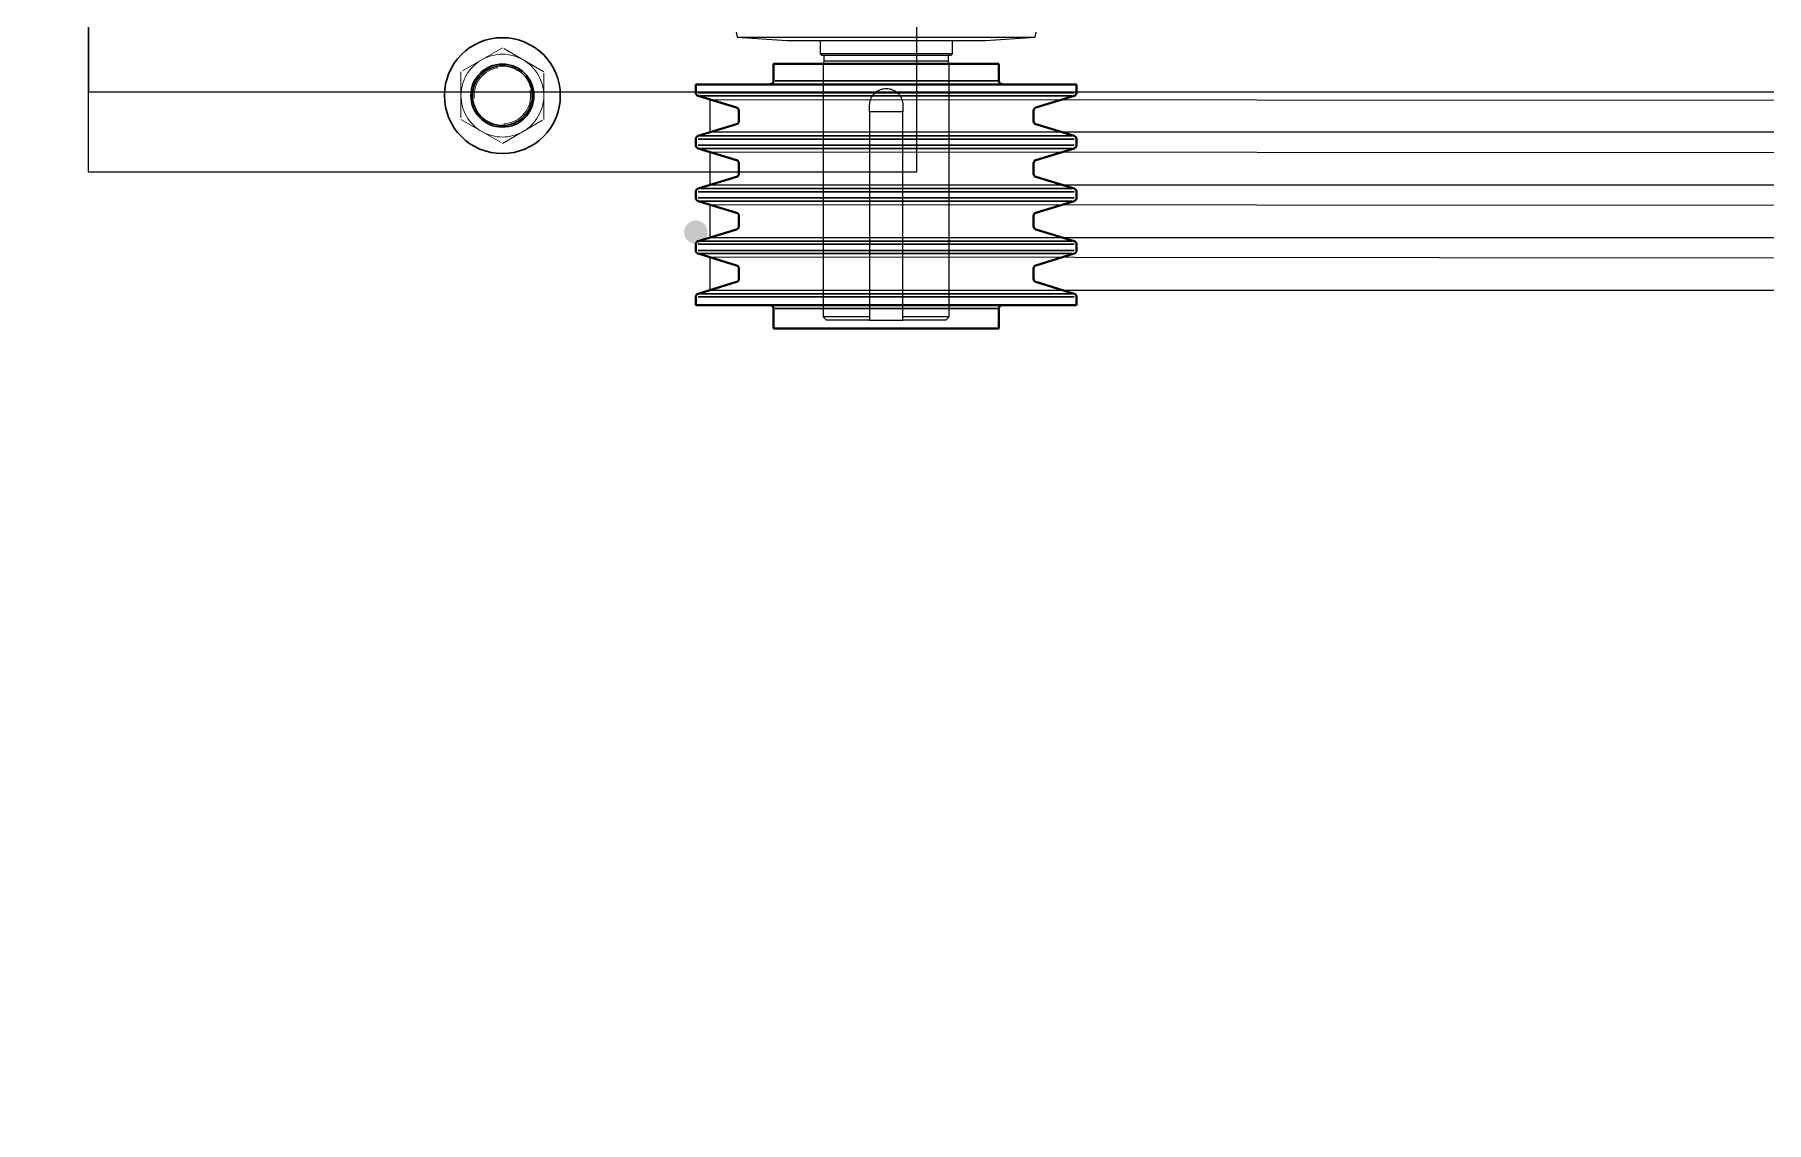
# Model space of a CAD drawing. Header units: millimetres. Extents: x 29178 to 37588, y 1365 to 7305.
# Drawn here: x 29839 to 30362, y 2744 to 3072 of the extents above; entities that cross this region are included whole.
import ezdxf

# ---------------------------------------------------------------- set-up
doc = ezdxf.new("R2010")
doc.units = ezdxf.units.MM
doc.linetypes.add('Dashed', pattern=[2, 1, -1])
for name, color, linetype, lineweight in [('Oculto (ISO)', 7, 'Dashed', 18), ('Visible (ISO)', 7, 'Continuous', 50), ('Visible Narrow (ISO)', 7, 'Continuous', 35), ('Visível (ISO)', 7, 'Continuous', 35)]:
    doc.layers.add(name, color=color, linetype=linetype, lineweight=lineweight)

# ---------------------------------------------------------------- blocks, each defined once
blk = doc.blocks.new('estrutura')
for p, q in [((-37065.52, 27231.12), (-37065.52, 26863.92)), ((-37065.52, 26839.72), (-37065.52, 26989.72)), ((-36815.52, 26989.72), (-36815.52, 26839.72)), ((-35465.52, 26863.92), (-37065.52, 26863.92)), ((-36815.52, 26839.72), (-37065.52, 26839.72))]:
    blk.add_line(p, q)
at = {"layer": 'Oculto (ISO)', "ltscale": 13.959146}
for p, q in [((-36940.52, 26877.3), (-36953.02, 26870.08)), ((-36928.02, 26870.08), (-36940.52, 26877.3)), ((-36953.02, 26870.08), (-36953.02, 26855.65)), ((-36928.02, 26855.65), (-36928.02, 26870.08)), ((-36953.02, 26855.65), (-36940.52, 26848.43)), ((-36940.52, 26848.43), (-36928.02, 26855.65))]:
    blk.add_line(p, q, dxfattribs=at)
at = {"layer": 'Oculto (ISO)', "ltscale": 12.950714}
blk.add_circle((-36940.52, 26862.87), 8.53, dxfattribs=at)
at = {"layer": 'Oculto (ISO)', "ltscale": 12.659545}
for start, end in [(120, 180), (60, 120), (0, 60), (180, 240), (300, 0), (240, 300)]:
    blk.add_arc((-36940.52, 26862.87), 12.5, start, end, dxfattribs=at)
at = {"layer": 'Visível (ISO)'}
for radius in [17.5, 9.52, 9.03]:
    blk.add_circle((-36940.52, 26862.87), radius, dxfattribs=at)

msp = doc.modelspace()

# ---------------------------------------------------------------- hatches: boundary and pattern name
h = msp.add_hatch(color=4)
h.dxf.hatch_style = 1
edge = h.paths.add_edge_path()
edge.add_arc((30038.52, 3012.56), 3.54, 0, 360)

# ---------------------------------------------------------------- linework, layer by layer
at = {"color": 7, "linetype": 'Continuous'}
for p, q in [((30050.76, 3072.92), (30051.02, 3071.47)), ((30051.02, 3071.47), (30066.02, 3070.42)), ((30051.02, 3071.47), (30141.02, 3071.47)), ((30066.02, 3070.42), (30126.02, 3070.42)), ((30076.04, 3070.42), (30076.04, 3066.42)), ((30115.99, 3066.42), (30115.99, 3070.42)), ((30126.02, 3070.42), (30141.02, 3071.47)), ((30141.02, 3071.47), (30141.28, 3072.92)), ((30076.04, 3066.42), (30076.54, 3065.92)), ((30096.02, 3066.42), (30076.04, 3066.42)), ((30096.02, 3065.92), (30076.54, 3065.92)), ((30077.22, 3064.16), (30077.02, 3063.42)), ((30077.22, 3065.92), (30077.22, 3064.16)), ((30096.02, 3064.16), (30077.22, 3064.16)), ((30115.99, 3066.42), (30096.02, 3066.42)), ((30115.49, 3065.92), (30096.02, 3065.92)), ((30114.82, 3064.16), (30096.02, 3064.16)), ((30114.82, 3064.16), (30114.82, 3065.92)), ((30115.02, 3063.42), (30114.82, 3064.16)), ((30115.49, 3065.92), (30115.99, 3066.42)), ((30077.02, 3063.42), (30077.02, 2986.92)), ((30096.02, 3063.42), (30077.02, 3063.42)), ((30115.02, 3063.42), (30096.02, 3063.42)), ((30115.02, 2986.92), (30115.02, 3063.42)), ((30091.02, 3048.92), (30091.02, 3050.92)), ((30091.02, 3048.92), (30091.02, 2985.92)), ((30101.02, 3048.92), (30091.02, 3048.92)), ((30101.02, 3050.92), (30101.02, 3048.92)), ((30101.02, 2985.92), (30101.02, 3048.92)), ((30077.02, 2986.92), (30078.02, 2985.92)), ((30091.02, 2986.92), (30077.02, 2986.92)), ((30091.02, 2985.92), (30078.02, 2985.92)), ((30091.02, 2985.92), (30101.02, 2985.92)), ((30115.02, 2986.92), (30101.02, 2986.92)), ((30114.02, 2985.92), (30101.02, 2985.92)), ((30114.02, 2985.92), (30115.02, 2986.92))]:
    msp.add_line(p, q, dxfattribs=at)
at = {"color": 3}
for p, q in [((30042.86, 3042.7), (30042.85, 3052.59)), ((30042.85, 3052.59), (30811.02, 3052.07)), ((30811.02, 3042.71), (30042.86, 3042.7)), ((30042.88, 3026.82), (30042.87, 3036.71)), ((30811.02, 3036.19), (30042.87, 3036.71)), ((30042.88, 3026.82), (30811.02, 3026.82)), ((30042.89, 3010.94), (30042.88, 3020.82)), ((30811.02, 3020.31), (30042.88, 3020.82)), ((30042.89, 3010.94), (30811.02, 3010.95)), ((30042.9, 2995.07), (30042.89, 3004.94)), ((30811.02, 3004.43), (30042.89, 3004.94)), ((30042.9, 2995.07), (30811.02, 2995.07))]:
    msp.add_line(p, q, dxfattribs=at)
at = {"color": 7, "linetype": 'Continuous'}
msp.add_open_spline([(30091.02, 3050.92), (30091.02, 3051.25), (30091.05, 3051.57), (30091.18, 3052.22), (30091.28, 3052.53), (30091.53, 3053.14), (30091.68, 3053.42), (30092.04, 3053.97), (30092.25, 3054.22), (30092.71, 3054.68), (30092.96, 3054.89), (30093.51, 3055.25), (30093.8, 3055.41), (30094.25, 3055.6), (30094.4, 3055.65), (30094.72, 3055.75), (30094.88, 3055.79), (30095.36, 3055.88), (30095.69, 3055.92), (30096.34, 3055.92), (30096.68, 3055.88), (30097.32, 3055.76), (30097.63, 3055.66), (30098.24, 3055.41), (30098.53, 3055.25), (30099.07, 3054.89), (30099.32, 3054.68), (30099.79, 3054.22), (30099.99, 3053.97), (30100.35, 3053.43), (30100.51, 3053.14), (30100.76, 3052.54), (30100.86, 3052.22), (30100.99, 3051.58), (30101.02, 3051.25), (30101.02, 3050.92)], degree=3, knots=[0, 0, 0, 0, 0.0625, 0.0625, 0.125, 0.125, 0.1875, 0.1875, 0.25, 0.25, 0.3125, 0.3125, 0.375, 0.375, 0.40625, 0.40625, 0.4375, 0.4375, 0.5, 0.5, 0.5625, 0.5625, 0.625, 0.625, 0.6875, 0.6875, 0.75, 0.75, 0.8125, 0.8125, 0.875, 0.875, 0.9375, 0.9375, 1, 1, 1, 1], dxfattribs=at)
at = {"layer": 'Visible (ISO)'}
for p, q in [((30130.02, 3063.42), (30062.02, 3063.42)), ((30062.02, 3058.21), (30062.02, 3063.42)), ((30130.02, 3063.42), (30062.02, 3063.42)), ((30062.02, 3058.21), (30062.02, 3063.42)), ((30130.02, 3063.42), (30062.02, 3063.42)), ((30062.02, 3058.21), (30062.02, 3063.42)), ((30130.02, 3063.42), (30062.02, 3063.42)), ((30062.02, 3058.21), (30062.02, 3063.42)), ((30130.02, 3058.21), (30130.02, 3063.42)), ((30130.02, 3058.21), (30130.02, 3063.42)), ((30130.02, 3058.21), (30130.02, 3063.42)), ((30130.02, 3058.21), (30130.02, 3063.42)), ((30153.52, 3057.17), (30038.52, 3057.17)), ((30038.52, 3054.66), (30038.52, 3057.17)), ((30153.52, 3057.17), (30038.52, 3057.17)), ((30038.52, 3054.66), (30038.52, 3057.17)), ((30153.52, 3057.17), (30038.52, 3057.17)), ((30038.52, 3054.66), (30038.52, 3057.17)), ((30153.52, 3057.17), (30038.52, 3057.17)), ((30038.52, 3054.66), (30038.52, 3057.17)), ((30061.03, 3057.21), (30056.52, 3057.17)), ((30061.03, 3057.21), (30056.52, 3057.17)), ((30061.03, 3057.21), (30056.52, 3057.17)), ((30061.03, 3057.21), (30056.52, 3057.17)), ((30131.01, 3057.21), (30135.52, 3057.17)), ((30131.01, 3057.21), (30135.52, 3057.17)), ((30131.01, 3057.21), (30135.52, 3057.17)), ((30131.01, 3057.21), (30135.52, 3057.17)), ((30153.52, 3054.66), (30153.52, 3057.17)), ((30153.52, 3054.66), (30153.52, 3057.17)), ((30153.52, 3054.66), (30153.52, 3057.17)), ((30153.52, 3054.66), (30153.52, 3057.17)), ((30050.81, 3050.16), (30039.23, 3053.7)), ((30050.81, 3050.16), (30039.23, 3053.7)), ((30050.81, 3050.16), (30039.23, 3053.7)), ((30050.81, 3050.16), (30039.23, 3053.7)), ((30051.52, 3046.08), (30051.52, 3049.2)), ((30051.52, 3046.08), (30051.52, 3049.2)), ((30051.52, 3046.08), (30051.52, 3049.2)), ((30051.52, 3046.08), (30051.52, 3049.2)), ((30140.52, 3046.08), (30140.52, 3049.2)), ((30140.52, 3046.08), (30140.52, 3049.2)), ((30140.52, 3046.08), (30140.52, 3049.2)), ((30140.52, 3046.08), (30140.52, 3049.2)), ((30141.23, 3050.16), (30152.81, 3053.7)), ((30141.23, 3050.16), (30152.81, 3053.7)), ((30141.23, 3050.16), (30152.81, 3053.7)), ((30141.23, 3050.16), (30152.81, 3053.7)), ((30050.81, 3045.13), (30039.23, 3041.58)), ((30050.81, 3045.13), (30039.23, 3041.58)), ((30050.81, 3045.13), (30039.23, 3041.58)), ((30050.81, 3045.13), (30039.23, 3041.58)), ((30141.23, 3045.13), (30152.81, 3041.58)), ((30141.23, 3045.13), (30152.81, 3041.58)), ((30141.23, 3045.13), (30152.81, 3041.58)), ((30141.23, 3045.13), (30152.81, 3041.58)), ((30038.52, 3038.78), (30038.52, 3040.63)), ((30038.52, 3038.78), (30038.52, 3040.63)), ((30038.52, 3038.78), (30038.52, 3040.63)), ((30038.52, 3038.78), (30038.52, 3040.63)), ((30153.52, 3038.78), (30153.52, 3040.63)), ((30153.52, 3038.78), (30153.52, 3040.63)), ((30153.52, 3038.78), (30153.52, 3040.63)), ((30153.52, 3038.78), (30153.52, 3040.63)), ((30050.81, 3034.28), (30039.23, 3037.82)), ((30050.81, 3034.28), (30039.23, 3037.82)), ((30050.81, 3034.28), (30039.23, 3037.82)), ((30050.81, 3034.28), (30039.23, 3037.82)), ((30051.52, 3030.2), (30051.52, 3033.32)), ((30051.52, 3030.2), (30051.52, 3033.32)), ((30051.52, 3030.2), (30051.52, 3033.32)), ((30051.52, 3030.2), (30051.52, 3033.32)), ((30140.52, 3030.2), (30140.52, 3033.32)), ((30140.52, 3030.2), (30140.52, 3033.32)), ((30140.52, 3030.2), (30140.52, 3033.32)), ((30140.52, 3030.2), (30140.52, 3033.32)), ((30141.23, 3034.28), (30152.81, 3037.82)), ((30141.23, 3034.28), (30152.81, 3037.82)), ((30141.23, 3034.28), (30152.81, 3037.82)), ((30141.23, 3034.28), (30152.81, 3037.82)), ((30050.81, 3029.25), (30039.23, 3025.7)), ((30050.81, 3029.25), (30039.23, 3025.7)), ((30050.81, 3029.25), (30039.23, 3025.7)), ((30050.81, 3029.25), (30039.23, 3025.7)), ((30141.23, 3029.25), (30152.81, 3025.7)), ((30141.23, 3029.25), (30152.81, 3025.7)), ((30141.23, 3029.25), (30152.81, 3025.7)), ((30141.23, 3029.25), (30152.81, 3025.7)), ((30038.52, 3022.9), (30038.52, 3024.75)), ((30038.52, 3022.9), (30038.52, 3024.75)), ((30038.52, 3022.9), (30038.52, 3024.75)), ((30038.52, 3022.9), (30038.52, 3024.75)), ((30153.52, 3022.9), (30153.52, 3024.75)), ((30153.52, 3022.9), (30153.52, 3024.75)), ((30153.52, 3022.9), (30153.52, 3024.75)), ((30153.52, 3022.9), (30153.52, 3024.75)), ((30050.81, 3018.4), (30039.23, 3021.94)), ((30050.81, 3018.4), (30039.23, 3021.94)), ((30050.81, 3018.4), (30039.23, 3021.94)), ((30050.81, 3018.4), (30039.23, 3021.94)), ((30051.52, 3014.32), (30051.52, 3017.44)), ((30051.52, 3014.32), (30051.52, 3017.44)), ((30051.52, 3014.32), (30051.52, 3017.44)), ((30051.52, 3014.32), (30051.52, 3017.44)), ((30140.52, 3014.32), (30140.52, 3017.44)), ((30140.52, 3014.32), (30140.52, 3017.44)), ((30140.52, 3014.32), (30140.52, 3017.44)), ((30140.52, 3014.32), (30140.52, 3017.44)), ((30141.23, 3018.4), (30152.81, 3021.94)), ((30141.23, 3018.4), (30152.81, 3021.94)), ((30141.23, 3018.4), (30152.81, 3021.94)), ((30141.23, 3018.4), (30152.81, 3021.94)), ((30050.81, 3013.37), (30039.23, 3009.82)), ((30050.81, 3013.37), (30039.23, 3009.82)), ((30050.81, 3013.37), (30039.23, 3009.82)), ((30050.81, 3013.37), (30039.23, 3009.82)), ((30141.23, 3013.37), (30152.81, 3009.82)), ((30141.23, 3013.37), (30152.81, 3009.82)), ((30141.23, 3013.37), (30152.81, 3009.82)), ((30141.23, 3013.37), (30152.81, 3009.82)), ((30038.52, 3007.02), (30038.52, 3008.87)), ((30038.52, 3007.02), (30038.52, 3008.87)), ((30038.52, 3007.02), (30038.52, 3008.87)), ((30038.52, 3007.02), (30038.52, 3008.87)), ((30153.52, 3007.02), (30153.52, 3008.87)), ((30153.52, 3007.02), (30153.52, 3008.87)), ((30153.52, 3007.02), (30153.52, 3008.87)), ((30153.52, 3007.02), (30153.52, 3008.87)), ((30050.81, 3002.52), (30039.23, 3006.06)), ((30050.81, 3002.52), (30039.23, 3006.06)), ((30050.81, 3002.52), (30039.23, 3006.06)), ((30050.81, 3002.52), (30039.23, 3006.06)), ((30051.52, 2998.44), (30051.52, 3001.56)), ((30051.52, 2998.44), (30051.52, 3001.56)), ((30051.52, 2998.44), (30051.52, 3001.56)), ((30051.52, 2998.44), (30051.52, 3001.56)), ((30140.52, 2998.44), (30140.52, 3001.56)), ((30140.52, 2998.44), (30140.52, 3001.56)), ((30140.52, 2998.44), (30140.52, 3001.56)), ((30140.52, 2998.44), (30140.52, 3001.56)), ((30141.23, 3002.52), (30152.81, 3006.06)), ((30141.23, 3002.52), (30152.81, 3006.06)), ((30141.23, 3002.52), (30152.81, 3006.06)), ((30141.23, 3002.52), (30152.81, 3006.06)), ((30050.81, 2997.49), (30039.23, 2993.94)), ((30050.81, 2997.49), (30039.23, 2993.94)), ((30050.81, 2997.49), (30039.23, 2993.94)), ((30050.81, 2997.49), (30039.23, 2993.94)), ((30141.23, 2997.49), (30152.81, 2993.94)), ((30141.23, 2997.49), (30152.81, 2993.94)), ((30141.23, 2997.49), (30152.81, 2993.94)), ((30141.23, 2997.49), (30152.81, 2993.94)), ((30038.52, 2990.47), (30038.52, 2992.99)), ((30038.52, 2990.47), (30038.52, 2992.99)), ((30038.52, 2990.47), (30038.52, 2992.99)), ((30038.52, 2990.47), (30038.52, 2992.99)), ((30153.52, 2990.47), (30153.52, 2992.99)), ((30153.52, 2990.47), (30153.52, 2992.99)), ((30153.52, 2990.47), (30153.52, 2992.99)), ((30153.52, 2990.47), (30153.52, 2992.99)), ((30153.52, 2990.47), (30038.52, 2990.47)), ((30153.52, 2990.47), (30038.52, 2990.47)), ((30153.52, 2990.47), (30038.52, 2990.47)), ((30153.52, 2990.47), (30038.52, 2990.47)), ((30062.02, 2983.42), (30062.02, 2989.47)), ((30062.02, 2983.42), (30062.02, 2989.47)), ((30062.02, 2983.42), (30062.02, 2989.47)), ((30062.02, 2983.42), (30062.02, 2989.47)), ((30130.02, 2983.42), (30130.02, 2989.47)), ((30130.02, 2983.42), (30130.02, 2989.47)), ((30130.02, 2983.42), (30130.02, 2989.47)), ((30130.02, 2983.42), (30130.02, 2989.47)), ((30130.02, 2983.42), (30062.02, 2983.42)), ((30130.02, 2983.42), (30062.02, 2983.42)), ((30130.02, 2983.42), (30062.02, 2983.42)), ((30130.02, 2983.42), (30062.02, 2983.42))]:
    msp.add_line(p, q, dxfattribs=at)
for centre, start, end in [((30039.52, 3054.66), 180, 253), ((30039.52, 3054.66), 180, 253), ((30039.52, 3054.66), 180, 253), ((30039.52, 3054.66), 180, 253), ((30061.02, 3058.21), 270.4183, 0), ((30061.02, 3058.21), 270.4183, 0), ((30061.02, 3058.21), 270.4183, 0), ((30061.02, 3058.21), 270.4183, 0), ((30131.02, 3058.21), 180, 269.5817), ((30131.02, 3058.21), 180, 269.5817), ((30131.02, 3058.21), 180, 269.5817), ((30131.02, 3058.21), 180, 269.5817), ((30152.52, 3054.66), 287, 0), ((30152.52, 3054.66), 287, 0), ((30152.52, 3054.66), 287, 0), ((30152.52, 3054.66), 287, 0), ((30050.52, 3049.2), 0, 73), ((30050.52, 3049.2), 0, 73), ((30050.52, 3049.2), 0, 73), ((30050.52, 3049.2), 0, 73), ((30141.52, 3049.2), 107, 180), ((30141.52, 3049.2), 107, 180), ((30141.52, 3049.2), 107, 180), ((30141.52, 3049.2), 107, 180), ((30050.52, 3046.08), 287, 0), ((30050.52, 3046.08), 287, 0), ((30050.52, 3046.08), 287, 0), ((30050.52, 3046.08), 287, 0), ((30141.52, 3046.08), 180, 253), ((30141.52, 3046.08), 180, 253), ((30141.52, 3046.08), 180, 253), ((30141.52, 3046.08), 180, 253), ((30039.52, 3040.63), 107, 180), ((30039.52, 3040.63), 107, 180), ((30039.52, 3040.63), 107, 180), ((30039.52, 3040.63), 107, 180), ((30039.52, 3038.78), 180, 253), ((30039.52, 3038.78), 180, 253), ((30039.52, 3038.78), 180, 253), ((30039.52, 3038.78), 180, 253), ((30152.52, 3040.63), 0, 73), ((30152.52, 3040.63), 0, 73), ((30152.52, 3040.63), 0, 73), ((30152.52, 3040.63), 0, 73), ((30152.52, 3038.78), 287, 0), ((30152.52, 3038.78), 287, 0), ((30152.52, 3038.78), 287, 0), ((30152.52, 3038.78), 287, 0), ((30050.52, 3033.32), 0, 73), ((30050.52, 3033.32), 0, 73), ((30050.52, 3033.32), 0, 73), ((30050.52, 3033.32), 0, 73), ((30141.52, 3033.32), 107, 180), ((30141.52, 3033.32), 107, 180), ((30141.52, 3033.32), 107, 180), ((30141.52, 3033.32), 107, 180), ((30050.52, 3030.2), 287, 0), ((30050.52, 3030.2), 287, 0), ((30050.52, 3030.2), 287, 0), ((30050.52, 3030.2), 287, 0), ((30141.52, 3030.2), 180, 253), ((30141.52, 3030.2), 180, 253), ((30141.52, 3030.2), 180, 253), ((30141.52, 3030.2), 180, 253), ((30039.52, 3024.75), 107, 180), ((30039.52, 3024.75), 107, 180), ((30039.52, 3024.75), 107, 180), ((30039.52, 3024.75), 107, 180), ((30039.52, 3022.9), 180, 253), ((30039.52, 3022.9), 180, 253), ((30039.52, 3022.9), 180, 253), ((30039.52, 3022.9), 180, 253), ((30152.52, 3024.75), 0, 73), ((30152.52, 3024.75), 0, 73), ((30152.52, 3024.75), 0, 73), ((30152.52, 3024.75), 0, 73), ((30152.52, 3022.9), 287, 0), ((30152.52, 3022.9), 287, 0), ((30152.52, 3022.9), 287, 0), ((30152.52, 3022.9), 287, 0), ((30050.52, 3017.44), 0, 73), ((30050.52, 3017.44), 0, 73), ((30050.52, 3017.44), 0, 73), ((30050.52, 3017.44), 0, 73), ((30141.52, 3017.44), 107, 180), ((30141.52, 3017.44), 107, 180), ((30141.52, 3017.44), 107, 180), ((30141.52, 3017.44), 107, 180), ((30050.52, 3014.32), 287, 0), ((30050.52, 3014.32), 287, 0), ((30050.52, 3014.32), 287, 0), ((30050.52, 3014.32), 287, 0), ((30141.52, 3014.32), 180, 253), ((30141.52, 3014.32), 180, 253), ((30141.52, 3014.32), 180, 253), ((30141.52, 3014.32), 180, 253), ((30039.52, 3008.87), 107, 180), ((30039.52, 3008.87), 107, 180), ((30039.52, 3008.87), 107, 180), ((30039.52, 3008.87), 107, 180), ((30039.52, 3007.02), 180, 253), ((30039.52, 3007.02), 180, 253), ((30039.52, 3007.02), 180, 253), ((30039.52, 3007.02), 180, 253), ((30152.52, 3008.87), 0, 73), ((30152.52, 3008.87), 0, 73), ((30152.52, 3008.87), 0, 73), ((30152.52, 3008.87), 0, 73), ((30152.52, 3007.02), 287, 0), ((30152.52, 3007.02), 287, 0), ((30152.52, 3007.02), 287, 0), ((30152.52, 3007.02), 287, 0), ((30050.52, 3001.56), 0, 73), ((30050.52, 3001.56), 0, 73), ((30050.52, 3001.56), 0, 73), ((30050.52, 3001.56), 0, 73), ((30141.52, 3001.56), 107, 180), ((30141.52, 3001.56), 107, 180), ((30141.52, 3001.56), 107, 180), ((30141.52, 3001.56), 107, 180), ((30050.52, 2998.44), 287, 0), ((30050.52, 2998.44), 287, 0), ((30050.52, 2998.44), 287, 0), ((30050.52, 2998.44), 287, 0), ((30141.52, 2998.44), 180, 253), ((30141.52, 2998.44), 180, 253), ((30141.52, 2998.44), 180, 253), ((30141.52, 2998.44), 180, 253), ((30039.52, 2992.99), 107, 180), ((30039.52, 2992.99), 107, 180), ((30039.52, 2992.99), 107, 180), ((30039.52, 2992.99), 107, 180), ((30152.52, 2992.99), 0, 73), ((30152.52, 2992.99), 0, 73), ((30152.52, 2992.99), 0, 73), ((30152.52, 2992.99), 0, 73), ((30061.02, 2989.47), 0, 90), ((30061.02, 2989.47), 0, 90), ((30061.02, 2989.47), 0, 90), ((30061.02, 2989.47), 0, 90), ((30131.02, 2989.47), 90, 180), ((30131.02, 2989.47), 90, 180), ((30131.02, 2989.47), 90, 180), ((30131.02, 2989.47), 90, 180)]:
    msp.add_arc(centre, 1, start, end, dxfattribs=at)
at = {"layer": 'Visible Narrow (ISO)'}
for p, q in [((30152.81, 3054.66), (30039.23, 3054.66)), ((30152.81, 3054.66), (30039.23, 3054.66)), ((30130.58, 3057.21), (30061.46, 3057.21)), ((30130.58, 3057.21), (30061.46, 3057.21)), ((30129.6, 3058.21), (30062.44, 3058.21)), ((30129.6, 3058.21), (30062.44, 3058.21)), ((30152.11, 3053.7), (30039.93, 3053.7)), ((30152.11, 3053.7), (30039.93, 3053.7)), ((30152.81, 3040.63), (30039.23, 3040.63)), ((30152.81, 3040.63), (30039.23, 3040.63)), ((30152.81, 3038.78), (30039.23, 3038.78)), ((30152.81, 3038.78), (30039.23, 3038.78)), ((30152.11, 3041.58), (30039.93, 3041.58)), ((30152.11, 3041.58), (30039.93, 3041.58)), ((30152.11, 3037.82), (30039.93, 3037.82)), ((30152.11, 3037.82), (30039.93, 3037.82)), ((30152.81, 3024.75), (30039.23, 3024.75)), ((30152.81, 3024.75), (30039.23, 3024.75)), ((30152.81, 3022.9), (30039.23, 3022.9)), ((30152.81, 3022.9), (30039.23, 3022.9)), ((30152.11, 3025.7), (30039.93, 3025.7)), ((30152.11, 3025.7), (30039.93, 3025.7)), ((30152.11, 3021.94), (30039.93, 3021.94)), ((30152.11, 3021.94), (30039.93, 3021.94)), ((30152.81, 3008.87), (30039.23, 3008.87)), ((30152.81, 3008.87), (30039.23, 3008.87)), ((30152.81, 3007.02), (30039.23, 3007.02)), ((30152.81, 3007.02), (30039.23, 3007.02)), ((30152.11, 3009.82), (30039.93, 3009.82)), ((30152.11, 3009.82), (30039.93, 3009.82)), ((30152.11, 3006.06), (30039.93, 3006.06)), ((30152.11, 3006.06), (30039.93, 3006.06)), ((30152.81, 2992.99), (30039.23, 2992.99)), ((30152.81, 2992.99), (30039.23, 2992.99)), ((30152.11, 2993.94), (30039.93, 2993.94)), ((30152.11, 2993.94), (30039.93, 2993.94)), ((30129.6, 2989.47), (30062.44, 2989.47)), ((30129.6, 2989.47), (30062.44, 2989.47))]:
    msp.add_line(p, q, dxfattribs=at)

# ---------------------------------------------------------------- block references
msp.add_blockref('estrutura', (66920.64, -23809.1))

doc.saveas('drawing.dxf')
